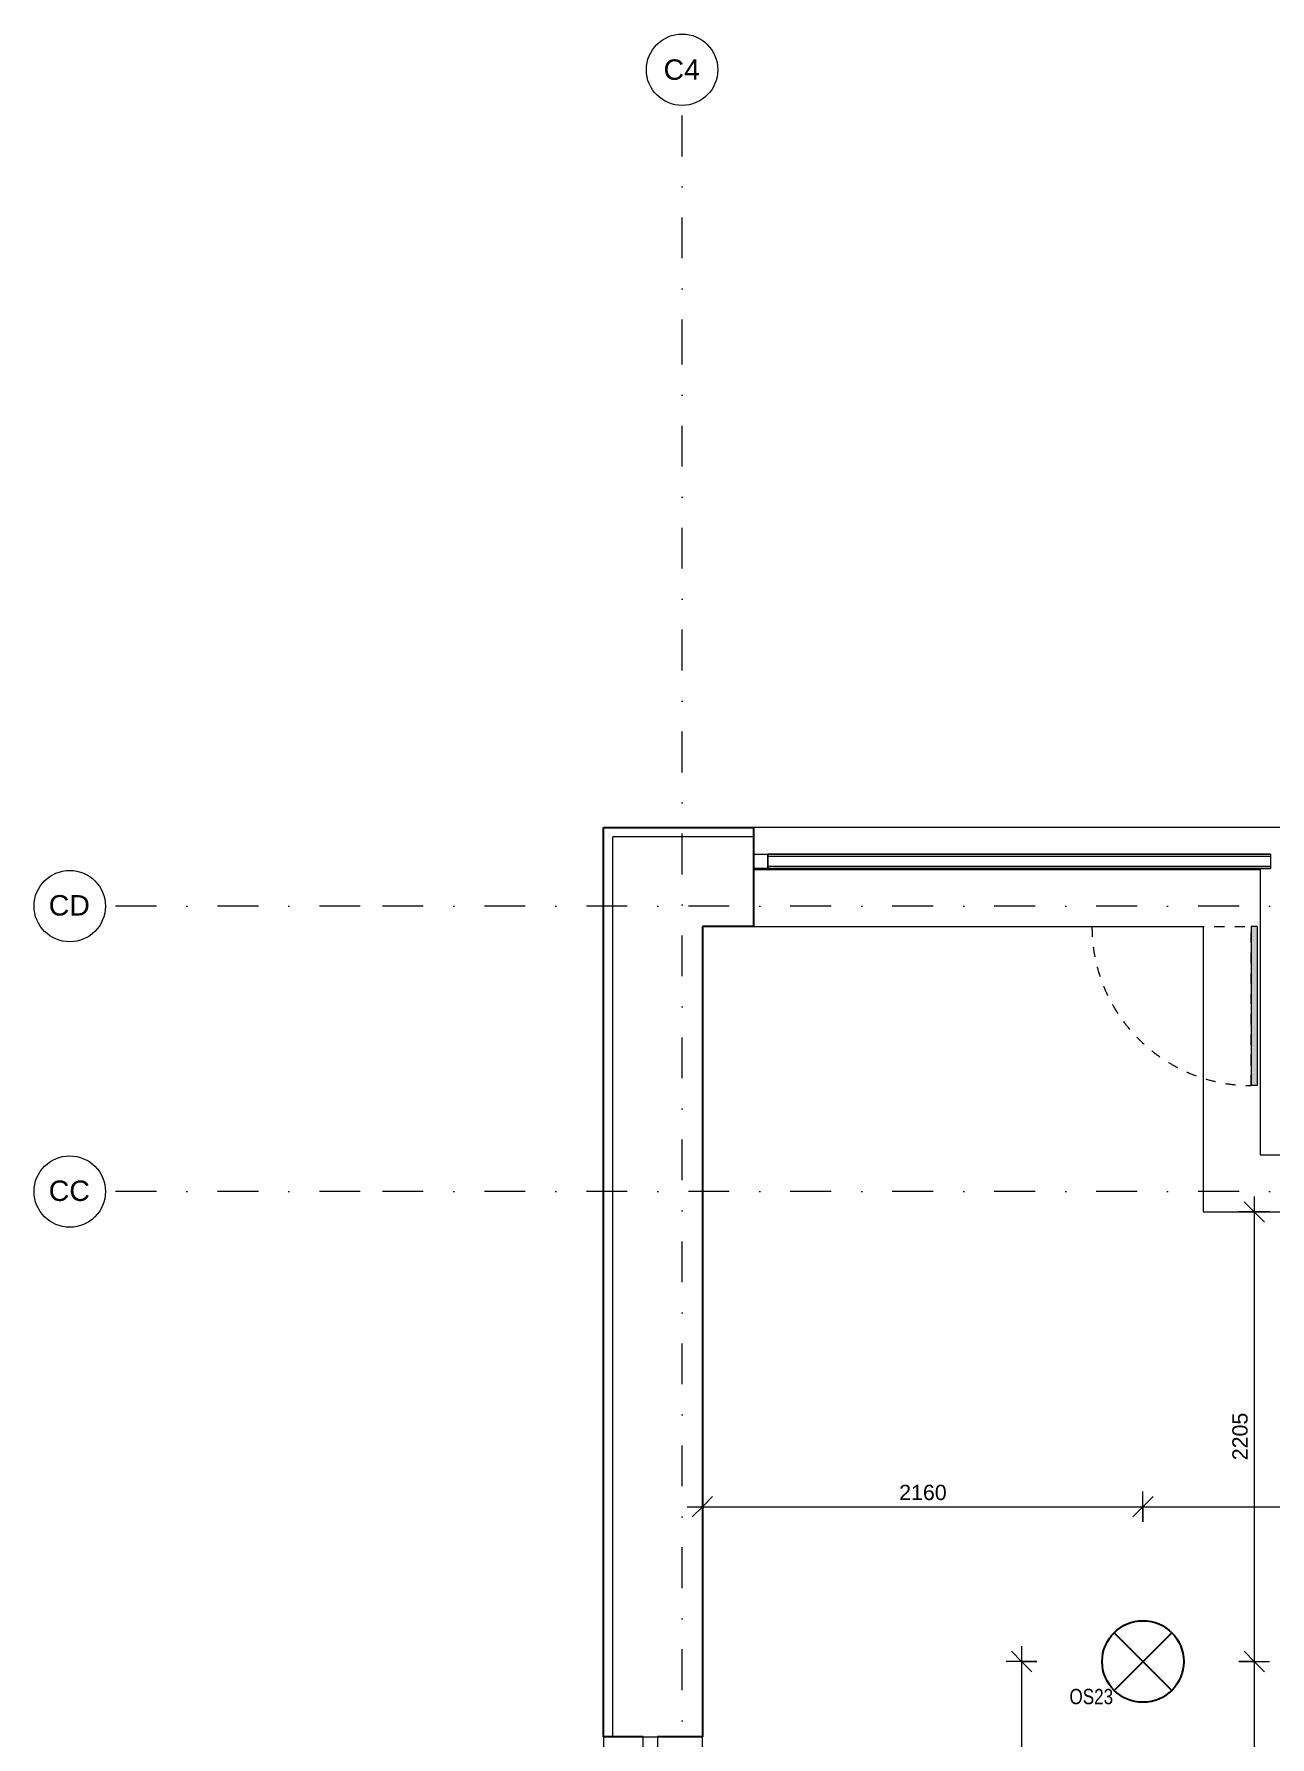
# Model space of a CAD drawing. Header units: millimetres. Extents: x -48113 to -1543, y -7799 to 11925.
# Drawn here: x -48113 to -42052, y 3573 to 11925 of the extents above; entities that cross this region are included whole.
import ezdxf

# ---------------------------------------------------------------- set-up
doc = ezdxf.new("R2010")
doc.units = ezdxf.units.MM
doc.linetypes.add('HA_Dash_2mm-S1mm', pattern=[100, 50, -50])
doc.linetypes.add('HA_DashDot_10mm-S3mm', pattern=[500, 200, -150, 0, -150])
for name, color, linetype, lineweight in [('-UNDERLAY_A-GLAZ-CWMG-OTLN', 9, 'Continuous', 5), ('A-____-____-DIMS', 9, 'Continuous', 5), ('A-____-____-DIMS-50', 9, 'Continuous', 5), ('A-DOOR-____-OTLN', 9, 'Continuous', 9), ('A-FLOR-____-OTLN', 9, 'Continuous', 9), ('A-GLAZ-____-MCUT', 9, 'Continuous', 5), ('A-GLAZ-____-OTLN', 9, 'Continuous', 5), ('A-GLAZ-CURT-MCUT', 9, 'Continuous', 5), ('A-GLAZ-CURT-OTLN', 9, 'Continuous', 5), ('A-GLAZ-CWMG-MCUT', 9, 'Continuous', 5), ('A-GLAZ-CWMG-OTLN', 9, 'Continuous', 5), ('A-WALL-____-MCUT', 9, 'Continuous', 25), ('A-WALL-____-OTLN', 9, 'Continuous', 9), ('E-LITE-EQPM-IDEN', 9, 'Continuous', 9), ('E-LITE-EQPM-OTLN', 9, 'Continuous', 9), ('S-GRID-____-IDEN', 9, 'Continuous', 9), ('S-GRID-____-OTLN', 9, 'Continuous', 5)]:
    doc.layers.add(name, color=color, linetype=linetype, lineweight=lineweight)
doc.styles.add('Arial', font='arial.ttf', dxfattribs={"height": 100})
doc.styles.add('Arial_1', font='arial.ttf', dxfattribs={"height": 75})
doc.styles.add('Arial_2', font='arial.ttf', dxfattribs={"width": 0.8, "height": 75})
doc.dimstyles.new('Inner_Dimensions', dxfattribs={"dimscale": 304.8, "dimtxt": 76.519455, "dimasz": 0.328084, "dimexe": 0.246063, "dimexo": 0.0625, "dimgap": 0.032808, "dimtad": 1, "dimdec": 0, "dimzin": 0, "dimdsep": 46, "dimtxsty": 'Arial_1', "dimblk1": 'OBLIQUE', "dimblk2": 'OBLIQUE', "dimsah": 1, "dimcen": 0.09, "dimdle": 0.246063, "dimazin": 0, "dimtfac": 1, "dimtdec": 4, "dimtix": 1, "dimtmove": 0, "dimatfit": 3, "dimfxl": 0.246063, "dimfxlon": 1, "dimtvp": 1, "dimtolj": 1, "dimtzin": 0, "dimlwd": 9, "dimlwe": 9, "dimarcsym": 2})

# ---------------------------------------------------------------- blocks, each defined once
blk = doc.blocks.new('Rectangular Mullion - 70x70_Symetric_Offset0-1462708-DPS_1NP-C')
at = {"layer": '-UNDERLAY_A-GLAZ-CWMG-OTLN'}
for p, q in [((-44514.9, 7833.2), (-44514.9, 7903.2)), ((-42049.9, 7903.2), (-44514.9, 7903.2)), ((-42049.9, 7903.2), (-42049.9, 7833.2)), ((-42049.9, 7833.2), (-44514.9, 7833.2))]:
    blk.add_line(p, q, dxfattribs=at)
blk = doc.blocks.new('HA_WD_SinglePanel - 1000x2400-1662822-DPS_1NP-C')
at = {"layer": 'A-GLAZ-____-MCUT'}
for p, q in [((-500, 0), (-500, 70)), ((-500, 70), (-420, 70)), ((-440, 0), (-500, 0)), ((-440, -25), (-440, 25)), ((-440, 25), (-390, 25)), ((-420, 70), (-420, 25)), ((-390, 25), (-390, -25)), ((390, 5), (-390, 5)), ((390, -25), (390, 25)), ((390, 25), (440, 25)), ((420, 25), (420, 70)), ((420, 70), (500, 70)), ((440, 25), (440, -25)), ((500, 0), (440, 0)), ((500, 70), (500, 0)), ((-390, -25), (-440, -25)), ((390, -5), (-390, -5)), ((440, -25), (390, -25))]:
    blk.add_line(p, q, dxfattribs=at)
at = {"layer": 'A-GLAZ-____-OTLN'}
for p, q in [((-440, 25), (-440, -25)), ((-440, 25), (440, 25)), ((-420, 70), (420, 70)), ((390, 25), (-390, 25)), ((440, 25), (440, -25)), ((440, -25), (-440, -25)), ((390, -25), (-390, -25))]:
    blk.add_line(p, q, dxfattribs=at)
blk = doc.blocks.new('System Panel - Glazed_50mm_Offset50-1462710-DPS_1NP-C')
at = {"layer": 'A-GLAZ-CURT-MCUT'}
for p, q in [((-1232.5, 75), (-1232.5, 125)), ((-1232.5, 125), (1232.5, 125)), ((1232.5, 125), (1232.5, 75)), ((1232.5, 75), (-1232.5, 75))]:
    blk.add_line(p, q, dxfattribs=at)
blk = doc.blocks.new('Rectangular Mullion - 70x70_Symetric_Offset0-1395026-DPS_1NP-C')
at = {"layer": 'A-GLAZ-CWMG-MCUT'}
for p, q in [((-70, -65), (0, -65)), ((-70, -135), (-70, -65)), ((0, -65), (0, -135)), ((0, -135), (-70, -135))]:
    blk.add_line(p, q, dxfattribs=at)
blk = doc.blocks.new('Rectangular Mullion - 70x70_Symetric_Offset0-1462709-DPS_1NP-C')
at = {"layer": 'A-GLAZ-CWMG-OTLN'}
for p, q in [((-44514.9, 7903.2), (-42049.9, 7903.2)), ((-44514.9, 7833.2), (-42049.9, 7833.2))]:
    blk.add_line(p, q, dxfattribs=at)
blk = doc.blocks.new('ABMV_CW_Single_Swing_Generic - Ex_Glass_SKLOPNE-1536052-DPS_1NP-C')
at = {"layer": 'A-DOOR-____-OTLN'}
blk.add_hatch(color=256, dxfattribs=at).paths.add_polyline_path([(-390, 0), (390, 0), (390, 30), (-390, 30), (-390, 15)])
at = {"layer": 'A-DOOR-____-OTLN', "linetype": 'HA_Dash_2mm-S1mm', "lineweight": 5}
for p in [(390, 810), (-390, 30)]:
    blk.add_line(p, (390, 30), dxfattribs=at)
at = {"layer": 'A-DOOR-____-OTLN'}
for p, q in [((390, 30), (-390, 30)), ((-390, 15), (-390, 30)), ((-390, 0), (-390, 15)), ((390, 0), (-390, 0)), ((390, 15), (390, 30)), ((390, 0), (390, 15))]:
    blk.add_line(p, q, dxfattribs=at)
at = {"layer": 'A-DOOR-____-OTLN', "linetype": 'HA_Dash_2mm-S1mm', "lineweight": 5}
blk.add_arc((390, 30), 780, 90, 180, dxfattribs=at)
blk = doc.blocks.new('HA_LF_GenericSymbol - OS23_pokoje-1614891-DPS_1NP-C')
at = {"layer": 'E-LITE-EQPM-OTLN', "color": 11, "lineweight": 25}
for p, q in [((141.4, 141.4), (-141.4, -141.4)), ((-141.4, 141.4), (141.4, -141.4))]:
    blk.add_line(p, q, dxfattribs=at)
blk.add_circle((0, 0), 200, dxfattribs=at)
blk = doc.blocks.new('Grid - Radius 3_5mm-353793-DPS_1NP-C')
at = {"layer": 'S-GRID-____-IDEN'}
blk.add_circle((0, 0), 3.5, dxfattribs=at)
blk = doc.blocks.new('DIMBLOCK1-DPS_1NP-C')
at = {"layer": 'A-____-____-DIMS-50', "lineweight": 9, "transparency": 16777216}
for p, q in [((-44834.9, 4777.6), (-44834.9, 4627.6)), ((-44834.9, 4702.6), (-44834.9, 4777.6)), ((-42674.9, 4627.6), (-42674.9, 4777.6)), ((-44909.9, 4702.6), (-42674.9, 4702.6)), ((-44834.9, 4702.6), (-44884.9, 4652.6)), ((-44834.9, 4702.6), (-44784.9, 4752.6)), ((-42674.9, 4702.6), (-42724.9, 4652.6)), ((-42674.9, 4702.6), (-42624.9, 4752.6)), ((-42674.9, 4702.6), (-42674.9, 4627.6))]:
    blk.add_line(p, q, dxfattribs=at)
at = {"layer": 'A-____-____-DIMS-50', "color": 0, "lineweight": 9, "transparency": 16777216, "insert": (-43870.3, 4810), "char_height": 75, "width": 276.883, "attachment_point": 1, "line_spacing_factor": 0.941778, "style": 'Arial_1'}
blk.add_mtext('2160', dxfattribs=at)
blk = doc.blocks.new('_Oblique')
at = {"color": 0, "linetype": 'ByBlock', "lineweight": -2}
blk.add_line((-0.5, -0.5), (0.5, 0.5), dxfattribs=at)
blk = doc.blocks.new('DIMBLOCK2-DPS_1NP-C')
at = {"layer": 'A-____-____-DIMS-50', "lineweight": 9, "transparency": 16777216}
for p, q in [((-42674.9, 4627.6), (-42674.9, 4777.6)), ((-40514.9, 4777.6), (-40514.9, 4627.6)), ((-40514.9, 4702.6), (-40514.9, 4777.6)), ((-42674.9, 4702.6), (-42724.9, 4652.6)), ((-42674.9, 4702.6), (-42624.9, 4752.6)), ((-42674.9, 4702.6), (-40514.9, 4702.6)), ((-42674.9, 4702.6), (-42674.9, 4627.6)), ((-40514.9, 4702.6), (-40564.9, 4652.6)), ((-40514.9, 4702.6), (-40464.9, 4752.6))]:
    blk.add_line(p, q, dxfattribs=at)
at = {"layer": 'A-____-____-DIMS-50', "color": 0, "lineweight": 9, "transparency": 16777216, "insert": (-41710.3, 4810), "char_height": 75, "width": 276.883, "attachment_point": 1, "line_spacing_factor": 0.941778, "style": 'Arial_1'}
blk.add_mtext('2160', dxfattribs=at)
blk = doc.blocks.new('DIMBLOCK17-DPS_1NP-C')
at = {"layer": 'A-____-____-DIMS-50', "lineweight": 9, "transparency": 16777216}
for p, q in [((-43270.2, 4018.2), (-43270.2, 1168.2)), ((-43195.2, 3943.2), (-43345.2, 3943.2)), ((-43270.2, 3943.2), (-43320.2, 3993.2)), ((-43270.2, 3943.2), (-43220.2, 3893.2)), ((-43270.2, 3943.2), (-43195.2, 3943.2)), ((-43270.2, 1168.2), (-43320.2, 1218.2)), ((-43345.2, 1168.2), (-43195.2, 1168.2)), ((-43270.2, 1168.2), (-43345.2, 1168.2)), ((-43270.2, 1168.2), (-43220.2, 1118.2))]:
    blk.add_line(p, q, dxfattribs=at)
at = {"layer": 'A-____-____-DIMS-50', "color": 0, "lineweight": 9, "transparency": 16777216, "insert": (-43377.6, 2440.3), "char_height": 75, "width": 276.883, "attachment_point": 1, "rotation": 90, "line_spacing_factor": 0.941778, "style": 'Arial_1'}
blk.add_mtext('2775', dxfattribs=at)
blk = doc.blocks.new('DIMBLOCK134-DPS_1NP-C')
at = {"layer": 'A-____-____-DIMS-50', "lineweight": 9, "transparency": 16777216}
for p, q in [((-42129.2, 6148.2), (-42179.2, 6198.2)), ((-42129.2, 6223.2), (-42129.2, 3943.2)), ((-42054.2, 6148.2), (-42204.2, 6148.2)), ((-42129.2, 6148.2), (-42079.2, 6098.2)), ((-42129.2, 6148.2), (-42054.2, 6148.2)), ((-42204.2, 3943.2), (-42054.2, 3943.2)), ((-42129.2, 3943.2), (-42204.2, 3943.2)), ((-42129.2, 3943.2), (-42179.2, 3993.2)), ((-42129.2, 3943.2), (-42079.2, 3893.2))]:
    blk.add_line(p, q, dxfattribs=at)
at = {"layer": 'A-____-____-DIMS-50', "color": 0, "lineweight": 9, "transparency": 16777216, "insert": (-42236.6, 4930.3), "char_height": 75, "width": 276.883, "attachment_point": 1, "rotation": 90, "line_spacing_factor": 0.941778, "style": 'Arial_1'}
blk.add_mtext('2205', dxfattribs=at)
blk = doc.blocks.new('DIMBLOCK135-DPS_1NP-C')
at = {"layer": 'A-____-____-DIMS-50', "lineweight": 9, "transparency": 16777216}
for p, q in [((-42204.2, 3943.2), (-42054.2, 3943.2)), ((-42129.2, 3943.2), (-42204.2, 3943.2)), ((-42129.2, 3943.2), (-42179.2, 3993.2)), ((-42129.2, 3943.2), (-42129.2, 1663.2)), ((-42129.2, 3943.2), (-42079.2, 3893.2)), ((-42129.2, 1738.2), (-42179.2, 1788.2)), ((-42054.2, 1738.2), (-42204.2, 1738.2)), ((-42129.2, 1738.2), (-42079.2, 1688.2)), ((-42129.2, 1738.2), (-42054.2, 1738.2))]:
    blk.add_line(p, q, dxfattribs=at)
at = {"layer": 'A-____-____-DIMS-50', "color": 0, "lineweight": 9, "transparency": 16777216, "insert": (-42236.6, 2725.3), "char_height": 75, "width": 276.883, "attachment_point": 1, "rotation": 90, "line_spacing_factor": 0.941778, "style": 'Arial_1'}
blk.add_mtext('2205', dxfattribs=at)

msp = doc.modelspace()

# ---------------------------------------------------------------- linework, layer by layer
at = {"layer": 'A-FLOR-____-OTLN'}
for p, q in [((-44584.9, 7828.2), (-42099.9, 7828.2)), ((-42099.9, 7828.2), (-42099.9, 6428.2)), ((-44584.9, 7548.2), (-42379.9, 7548.2)), ((-42379.9, 7548.2), (-42379.9, 6148.2)), ((-42099.9, 6428.2), (-41149.9, 6428.2)), ((-42379.9, 6148.2), (-41149.9, 6148.2))]:
    msp.add_line(p, q, dxfattribs=at)
at = {"layer": 'A-WALL-____-MCUT'}
for p, q in [((-45319.9, 3573.2), (-45319.9, 8033.2)), ((-45319.9, 8033.2), (-44584.9, 8033.2)), ((-44584.9, 8033.2), (-44584.9, 7988.2)), ((-44584.9, 7988.2), (-44584.9, 7548.2)), ((-44834.9, 7548.2), (-44834.9, 3573.2)), ((-44584.9, 7548.2), (-44834.9, 7548.2)), ((-45124.9, 3573.2), (-45319.9, 3573.2)), ((-44834.9, 3573.2), (-45054.9, 3573.2))]:
    msp.add_line(p, q, dxfattribs=at)
at = {"layer": 'A-WALL-____-OTLN'}
for p, q in [((-41894.9, 8033.2), (-44584.9, 8033.2)), ((-45274.9, 3573.2), (-45274.9, 7988.2)), ((-44584.9, 7988.2), (-45274.9, 7988.2)), ((-44584.9, 7988.2), (-44584.9, 7988.2)), ((-45319.9, 3573.2), (-45319.9, 2573.2)), ((-44834.9, 2573.2), (-44834.9, 3573.2))]:
    msp.add_line(p, q, dxfattribs=at)
at = {"layer": 'S-GRID-____-OTLN', "linetype": 'HA_DashDot_10mm-S3mm', "lineweight": 9}
for p, q in [((-44934.9, 10325.3), (-44934.9, 11575.3)), ((-44934.9, -6198.9), (-44934.9, 10325.3)), ((-46512.7, 7648.2), (-47762.7, 7648.2)), ((-22199.7, 7648.2), (-46512.7, 7648.2)), ((-46512.7, 6248.2), (-47762.7, 6248.2)), ((-22199.7, 6248.2), (-46512.7, 6248.2))]:
    msp.add_line(p, q, dxfattribs=at)

# ---------------------------------------------------------------- block references
at = {"layer": '-UNDERLAY_A-GLAZ-CWMG-OTLN'}
msp.add_blockref('Rectangular Mullion - 70x70_Symetric_Offset0-1462708-DPS_1NP-C', (0, 0), dxfattribs=at)
at = {"layer": 'A-DOOR-____-OTLN', "rotation": 89.99999999999959}
msp.add_blockref('ABMV_CW_Single_Swing_Generic - Ex_Glass_SKLOPNE-1536052-DPS_1NP-C', (-42114.9, 7158.2), dxfattribs=at)
at = {"layer": 'A-GLAZ-____-OTLN', "rotation": 89.9999999999999}
msp.add_blockref('HA_WD_SinglePanel - 1000x2400-1662822-DPS_1NP-C', (-45054.9, 3073.2), dxfattribs=at)
at = {"layer": 'A-GLAZ-CURT-OTLN'}
msp.add_blockref('System Panel - Glazed_50mm_Offset50-1462710-DPS_1NP-C', (-43282.4, 7768.2), dxfattribs=at)
at = {"layer": 'A-GLAZ-CWMG-OTLN', "rotation": 180}
msp.add_blockref('Rectangular Mullion - 70x70_Symetric_Offset0-1395026-DPS_1NP-C', (-44584.9, 7768.2), dxfattribs=at)
at = {"layer": 'A-GLAZ-CWMG-OTLN'}
msp.add_blockref('Rectangular Mullion - 70x70_Symetric_Offset0-1462709-DPS_1NP-C', (0, 0), dxfattribs=at)
at = {"layer": 'E-LITE-EQPM-OTLN', "color": 11, "lineweight": 25}
msp.add_blockref('HA_LF_GenericSymbol - OS23_pokoje-1614891-DPS_1NP-C', (-42674.9, 3943.2), dxfattribs=at)
at = {"layer": 'S-GRID-____-IDEN', "xscale": 49.99999999999998, "yscale": 49.99999999999998, "zscale": 49.99999999999998}
msp.add_blockref('Grid - Radius 3_5mm-353793-DPS_1NP-C', (-44934.9, 11750.3), dxfattribs=at)
at = {"layer": 'S-GRID-____-IDEN', "xscale": 49.99999999999998, "yscale": 49.99999999999998, "zscale": 49.99999999999998, "rotation": 90}
for p in [(-47937.7, 7648.2), (-47937.7, 6248.2)]:
    msp.add_blockref('Grid - Radius 3_5mm-353793-DPS_1NP-C', p, dxfattribs=at)

# ---------------------------------------------------------------- texts
at = {"layer": 'E-LITE-EQPM-IDEN', "lineweight": 5, "insert": (-43035.3, 3808.9), "char_height": 75, "width": 262.953, "attachment_point": 1, "style": 'Arial_2'}
msp.add_mtext('OS23', dxfattribs=at)
at = {"layer": 'S-GRID-____-IDEN', "lineweight": 5, "char_height": 100, "attachment_point": 1, "style": 'Arial'}
for s, insert, width in [('C4', (-45025.8, 11801), 220.464), ('CD', (-48040.7, 7702.1), 248.523), ('CC', (-48040.7, 6302.1), 248.523)]:
    msp.add_mtext(s, dxfattribs=dict(at, insert=insert, width=width))

# ---------------------------------------------------------------- dimensions: what is measured, and where the dimension line sits
at = {"layer": 'A-____-____-DIMS', "lineweight": 9}
for base, p1, p2, override, picture, middle in [((-42129.2, 3943.2), (-42054.2, 6148.2), (-42204.2, 3943.2), {"dimpost": '<>', "dimfxl": 2210.096152}, 'DIMBLOCK134-DPS_1NP-C', (-42177.5, 5045.7)), ((-43270.2, 1168.2), (-43195.2, 3943.2), (-43345.2, 1168.2), {"dimpost": '<>', "dimfxl": 2779.051097}, 'DIMBLOCK17-DPS_1NP-C', (-43318.5, 2555.7)), ((-42129.2, 1738.2), (-42204.2, 3943.2), (-42054.2, 1738.2), {"dimpost": '<>', "dimfxl": 2210.096152}, 'DIMBLOCK135-DPS_1NP-C', (-42177.5, 2840.7))]:
    dim = msp.add_linear_dim(base=base, p1=p1, p2=p2, angle=90, dimstyle='Inner_Dimensions', override=override, dxfattribs=at)
    dim.commit()
    dim.dimension.update_dxf_attribs({"geometry": picture, "text_midpoint": middle})
for base, p1, p2, picture, middle in [((-42674.9, 4702.6), (-44834.9, 4777.6), (-42674.9, 4627.6), 'DIMBLOCK1-DPS_1NP-C', (-43754.9, 4750.9)), ((-40514.9, 4702.6), (-42674.9, 4627.6), (-40514.9, 4777.6), 'DIMBLOCK2-DPS_1NP-C', (-41594.9, 4750.9))]:
    dim = msp.add_linear_dim(base=base, p1=p1, p2=p2, dimstyle='Inner_Dimensions', override={"dimpost": '<>', "dimfxl": 2165.202069}, dxfattribs=at)
    dim.commit()
    dim.dimension.update_dxf_attribs({"geometry": picture, "text_midpoint": middle})

doc.saveas('drawing.dxf')
